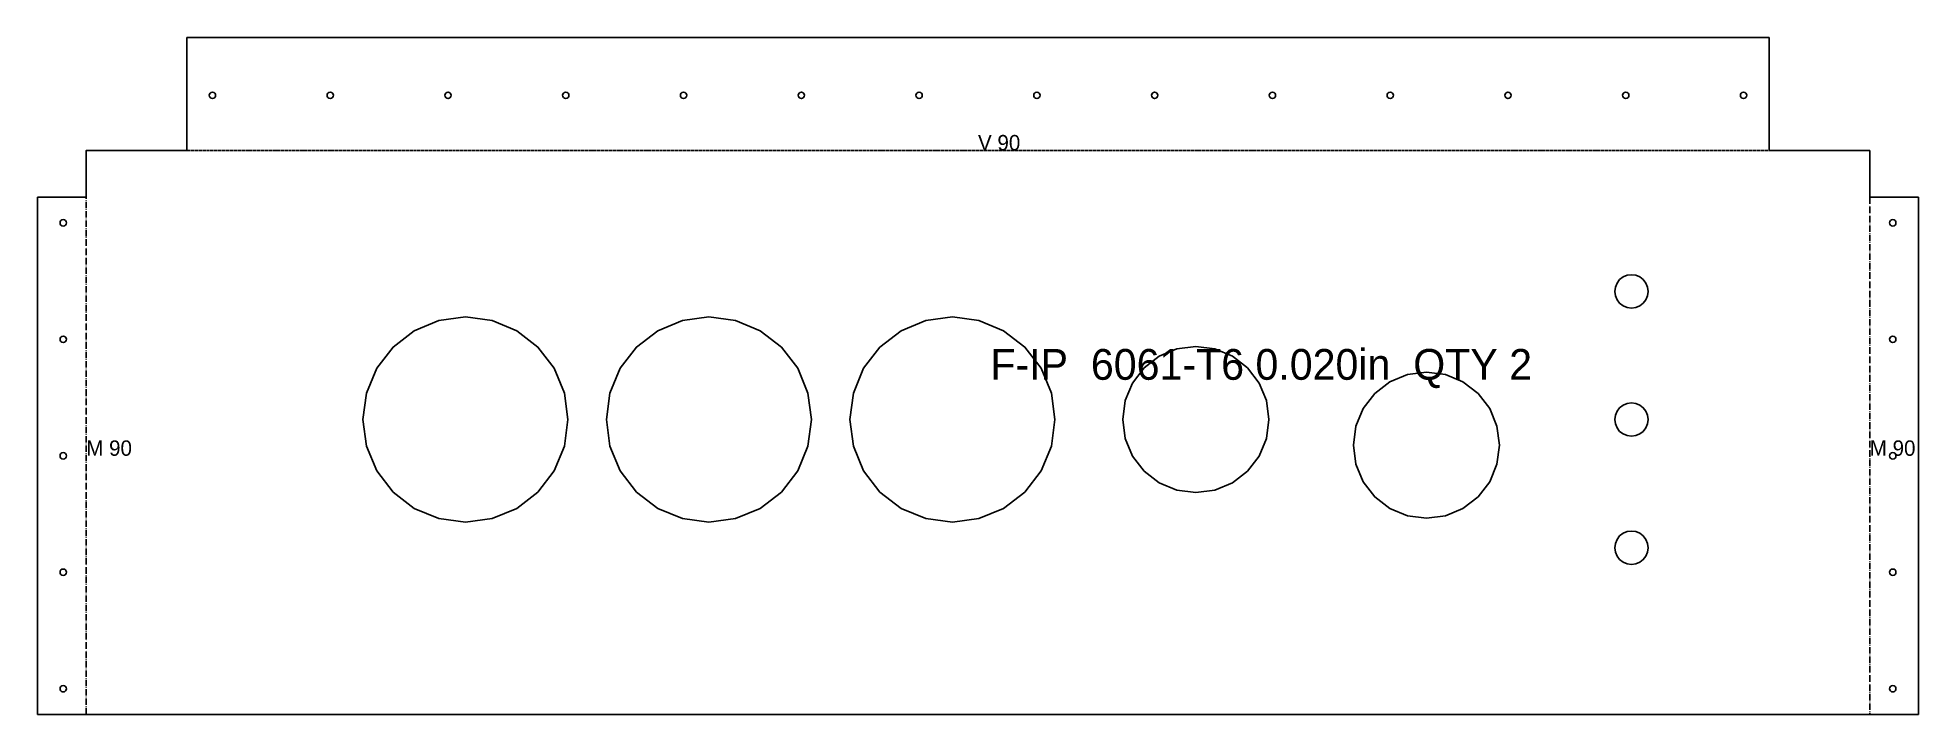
# Model space of a CAD drawing. Header units: millimetres. Extents: x -19 to 715, y 0 to 264.
import ezdxf

# ---------------------------------------------------------------- set-up
doc = ezdxf.new("R2010")
doc.units = ezdxf.units.MM
doc.linetypes.add('DASHDOT', pattern=[3.556, 2.54, -0.508, 0, -0.508])
doc.linetypes.add('DASHED', pattern=[1.524, 1.27, -0.254])
for name, color, linetype in [('CUT', 7, 'CONTINUOUS'), ('ETCH', 8, 'CONTINUOUS'), ('HOLE', 6, 'CONTINUOUS'), ('MOUNTAIN', 5, 'DASHDOT'), ('VALLEY', 1, 'DASHED')]:
    doc.layers.add(name, color=color, linetype=linetype)

msp = doc.modelspace()

# ---------------------------------------------------------------- linework, layer by layer
at = {"layer": 'CUT'}
for points in [[(696, 220), (696, 201.72), (714.97, 201.72), (714.97, 0), (-18.97, 0), (-18.97, 201.72), (0, 201.72), (0, 220), (39.26, 220), (39.26, 263.97), (656.74, 263.97), (656.74, 220), (696, 220)], [(607.6, 169.6), (606.25, 170.63), (604.68, 171.28), (603, 171.5), (601.32, 171.28), (599.75, 170.63), (598.4, 169.6), (597.37, 168.25), (596.72, 166.68), (596.5, 165), (596.72, 163.32), (597.37, 161.75), (598.4, 160.4), (599.75, 159.37), (601.32, 158.72), (603, 158.5), (604.68, 158.72), (606.25, 159.37), (607.6, 160.4), (608.63, 161.75), (609.28, 163.32), (609.5, 165), (609.28, 166.68), (608.63, 168.25), (607.6, 169.6)], [(128, 149.64), (119.72, 143.28), (113.36, 135), (109.36, 125.35), (108, 115), (109.36, 104.65), (113.36, 95), (119.72, 86.72), (128, 80.36), (137.65, 76.36), (148, 75), (158.35, 76.36), (168, 80.36), (176.28, 86.72), (182.64, 95), (186.64, 104.65), (188, 115), (186.64, 125.35), (182.64, 135), (176.28, 143.28), (168, 149.64), (158.35, 153.64), (148, 155), (137.65, 153.64), (128, 149.64)], [(232.65, 153.64), (223, 149.64), (214.72, 143.28), (208.36, 135), (204.36, 125.35), (203, 115), (204.36, 104.65), (208.36, 95), (214.72, 86.72), (223, 80.36), (232.65, 76.36), (243, 75), (253.35, 76.36), (263, 80.36), (271.28, 86.72), (277.64, 95), (281.64, 104.65), (283, 115), (281.64, 125.35), (277.64, 135), (271.28, 143.28), (263, 149.64), (253.35, 153.64), (243, 155), (232.65, 153.64)], [(338, 155), (327.65, 153.64), (318, 149.64), (309.72, 143.28), (303.36, 135), (299.36, 125.35), (298, 115), (299.36, 104.65), (303.36, 95), (309.72, 86.72), (318, 80.36), (327.65, 76.36), (338, 75), (348.35, 76.36), (358, 80.36), (366.28, 86.72), (372.64, 95), (376.64, 104.65), (378, 115), (376.64, 125.35), (372.64, 135), (366.28, 143.28), (358, 149.64), (348.35, 153.64), (338, 155)], [(440.38, 142.53), (433, 143.5), (425.62, 142.53), (418.75, 139.68), (412.85, 135.15), (408.32, 129.25), (405.47, 122.38), (404.5, 115), (405.47, 107.62), (408.32, 100.75), (412.85, 94.85), (418.75, 90.32), (425.62, 87.47), (433, 86.5), (440.38, 87.47), (447.25, 90.32), (453.15, 94.85), (457.68, 100.75), (460.53, 107.62), (461.5, 115), (460.53, 122.38), (457.68, 129.25), (453.15, 135.15), (447.25, 139.68), (440.38, 142.53)], [(537.25, 129.68), (530.38, 132.53), (523, 133.5), (515.62, 132.53), (508.75, 129.68), (502.85, 125.15), (498.32, 119.25), (495.47, 112.38), (494.5, 105), (495.47, 97.62), (498.32, 90.75), (502.85, 84.85), (508.75, 80.32), (515.62, 77.47), (523, 76.5), (530.38, 77.47), (537.25, 80.32), (543.15, 84.85), (547.68, 90.75), (550.53, 97.62), (551.5, 105), (550.53, 112.38), (547.68, 119.25), (543.15, 125.15), (537.25, 129.68)], [(608.63, 118.25), (607.6, 119.6), (606.25, 120.63), (604.68, 121.28), (603, 121.5), (601.32, 121.28), (599.75, 120.63), (598.4, 119.6), (597.37, 118.25), (596.72, 116.68), (596.5, 115), (596.72, 113.32), (597.37, 111.75), (598.4, 110.4), (599.75, 109.37), (601.32, 108.72), (603, 108.5), (604.68, 108.72), (606.25, 109.37), (607.6, 110.4), (608.63, 111.75), (609.28, 113.32), (609.5, 115), (609.28, 116.68), (608.63, 118.25)], [(609.28, 66.68), (608.63, 68.25), (607.6, 69.6), (606.25, 70.63), (604.68, 71.28), (603, 71.5), (601.32, 71.28), (599.75, 70.63), (598.4, 69.6), (597.37, 68.25), (596.72, 66.68), (596.5, 65), (596.72, 63.32), (597.37, 61.75), (598.4, 60.4), (599.75, 59.37), (601.32, 58.72), (603, 58.5), (604.68, 58.72), (606.25, 59.37), (607.6, 60.4), (608.63, 61.75), (609.28, 63.32), (609.5, 65), (609.28, 66.68)]]:
    msp.add_lwpolyline(points, close=True, dxfattribs=at)
at = {"layer": 'HOLE'}
for centre in [(49.26, 241.47), (95.22, 241.47), (141.18, 241.47), (187.14, 241.47), (233.1, 241.47), (279.06, 241.47), (325.02, 241.47), (370.98, 241.47), (416.94, 241.47), (462.9, 241.47), (508.86, 241.47), (554.82, 241.47), (600.78, 241.47), (646.74, 241.47), (-8.97, 191.72), (704.97, 191.72), (-8.97, 146.29), (704.97, 146.29), (-8.97, 100.86), (704.97, 100.86), (-8.97, 55.43), (704.97, 55.43), (-8.97, 10), (704.97, 10)]:
    msp.add_circle(centre, 1.25, dxfattribs=at)
at = {"layer": 'MOUNTAIN'}
for p, q in [((0, 0), (0, 201.72)), ((696, 201.72), (696, 0))]:
    msp.add_line(p, q, dxfattribs=at)
at = {"layer": 'VALLEY'}
msp.add_line((39.26, 220), (656.74, 220), dxfattribs=at)

# ---------------------------------------------------------------- texts
at = {"layer": 'ETCH'}
for s, height, p in [('V 90', 6, (348, 220)), ('F-IP  6061-T6 0.020in  QTY 2', 12, (352.83, 130.51)), ('M 90', 6, (0, 100.86)), ('M 90', 6, (696, 100.86))]:
    msp.add_text(s, height=height, dxfattribs=at).set_placement(p)

doc.saveas('drawing.dxf')
